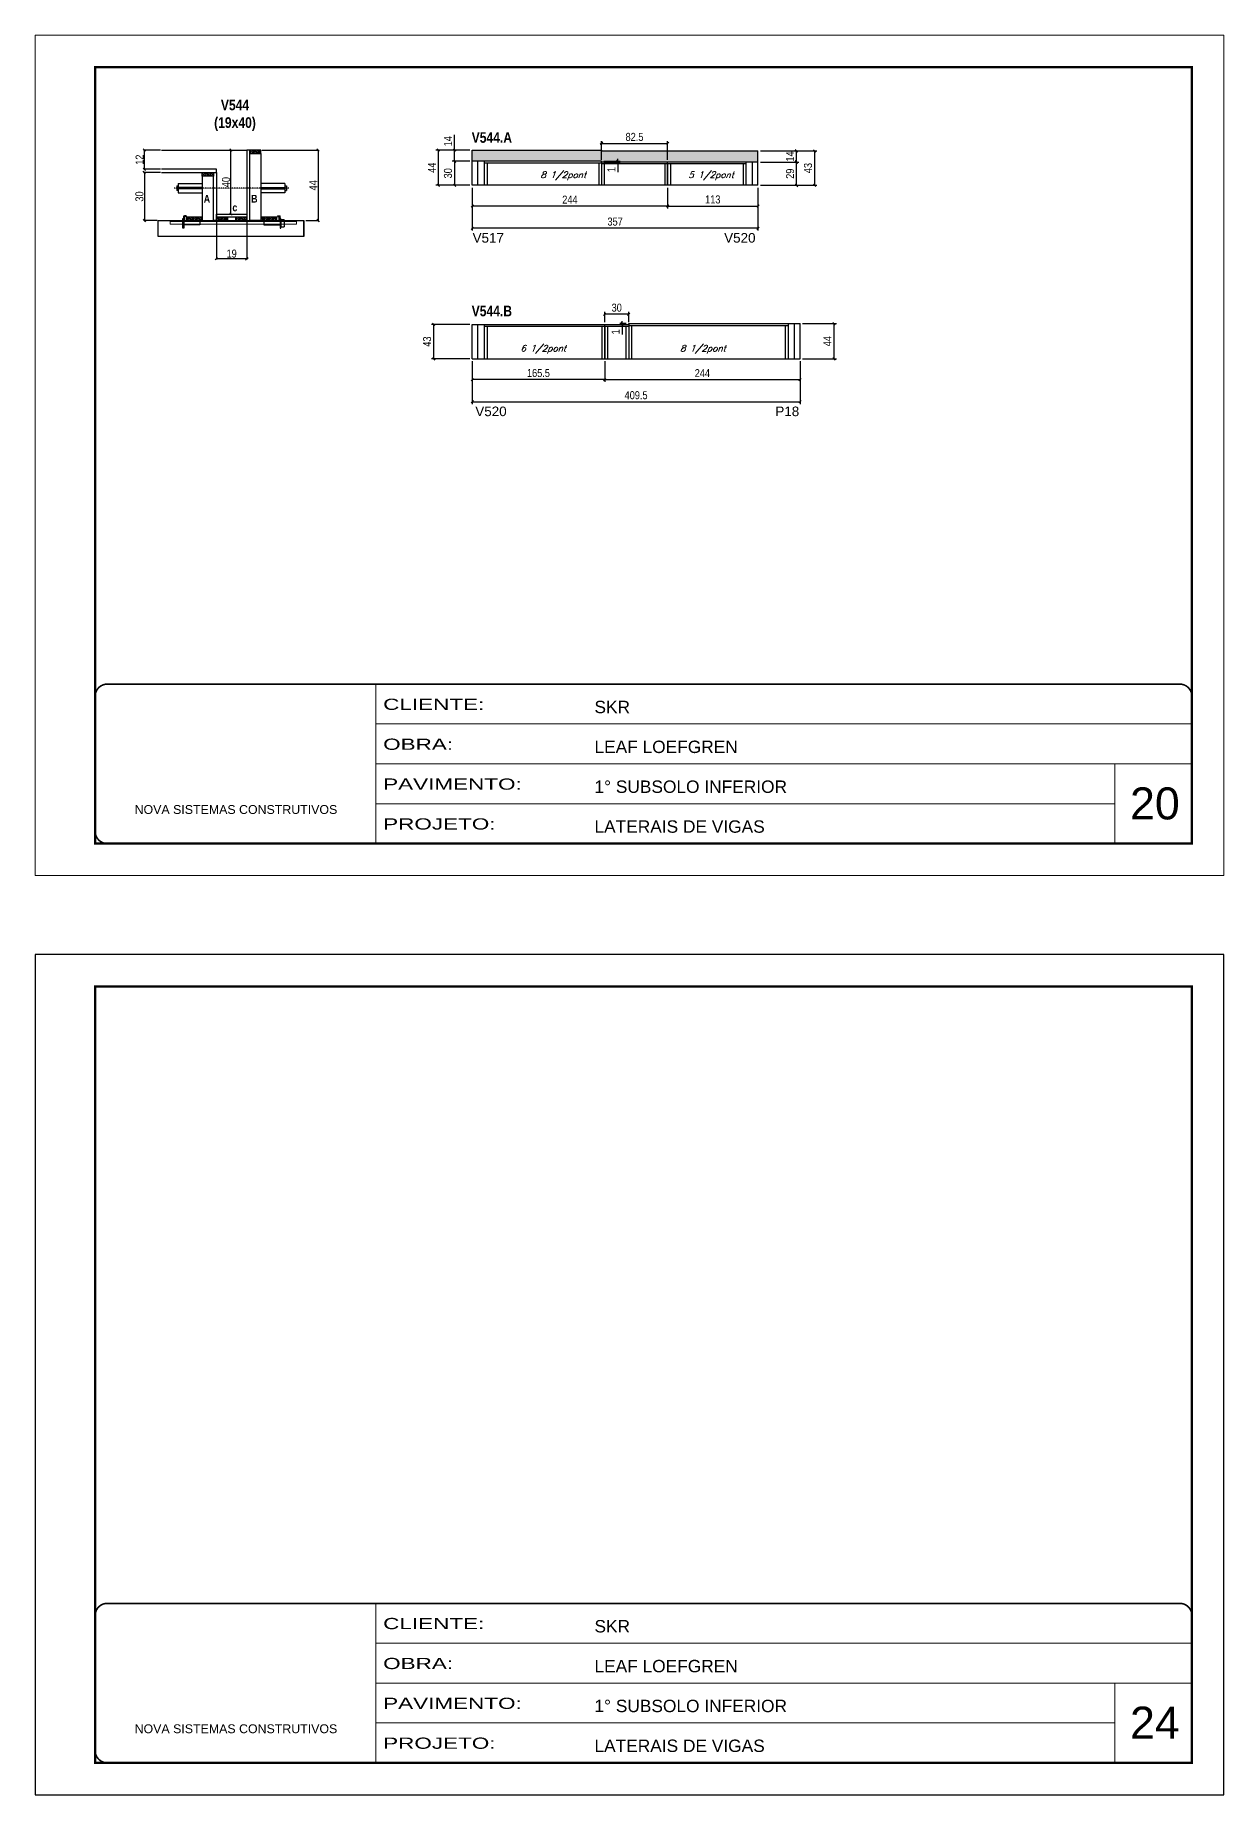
# Model space of a CAD drawing. Extents: x 3309 to 9590, y -2522 to 14608.
# Drawn here: x 8078 to 9563, y 7815 to 10014 of the extents above; entities that cross this region are included whole.
import ezdxf

# ---------------------------------------------------------------- set-up
doc = ezdxf.new("R2010")
doc.units = 0
for name, pattern in [('CONTINUO', [0]), ('DASHED', [0.75, 0.5, -0.25]), ('HIDDEN', [0.375, 0.25, -0.125])]:
    doc.linetypes.add(name, pattern=pattern)
for name, color, linetype in [('5', 5, 'Continuous'), ('barrote', 251, 'Continuous'), ('COTA', 241, 'Continuous'), ('detalhes', 4, 'Continuous'), ('NOMENCLATURA', 7, 'Continuous'), ('Painéis', 200, 'Continuous'), ('presilha', 1, 'Continuous'), ('SARR_2.2x10', 60, 'Continuous'), ('SARR_2.2x7', 40, 'Continuous'), ('SARR_3.5x7', 81, 'Continuous'), ('TENSOR', 3, 'Continuous'), ('texto', 7, 'Continuous')]:
    doc.layers.add(name, color=color, linetype=linetype)
for name, color, linetype, lineweight in [('CARIMBO', 255, 'Continuous', 9), ('CONCRETO', 251, 'Continuous', 25), ('Folhas', 255, 'Continuous', 9), ('SARRAFO DE PRESSAO', 251, 'DASHED', 9), ('SCO-___-LAJ', 2, 'Continuous', 0)]:
    doc.layers.add(name, color=color, linetype=linetype, lineweight=lineweight)
doc.layers.add('Laje_Perimetro', color=7, linetype='Continuous', plot=False)
doc.styles.add('ARIAL', font='arial.ttf')
doc.styles.add('COTA TECNICA', font='techl___.ttf', dxfattribs={"height": 10})
doc.styles.add('COTA TECNICA 2X', font='techl___.ttf', dxfattribs={"height": 10})
doc.styles.add('Romans', font='romans.shx')
doc.styles.get("Standard").update_dxf_attribs({"font": 'arial.ttf'})
doc.styles.add('TECNICA', font='techb___.ttf', dxfattribs={"height": 10})
doc.styles.add('Tecnologia', font='')
doc.styles.get('Tecnologia').set_extended_font_data('Forgotten Futurist')
doc.dimstyles.new('PAINEL', dxfattribs={"dimtxt": 10, "dimasz": 3, "dimexe": 3, "dimexo": 3, "dimgap": 3, "dimtad": 1, "dimdec": 1, "dimzin": 12, "dimdsep": 46, "dimtxsty": 'COTA TECNICA', "dimblk1": 'OBLIQUE', "dimblk2": 'OBLIQUE', "dimsah": 1, "dimcen": 0.9, "dimclrd": 4, "dimclre": 4, "dimclrt": 240, "dimadec": 1, "dimazin": 3, "dimtfac": 1, "dimtdec": 1, "dimtmove": 0, "dimatfit": 3, "dimfxl": 1, "dimtolj": 1, "dimtzin": 12, "dimarcsym": 0})
doc.dimstyles.new('SECAO', dxfattribs={"dimscale": 0.333333, "dimtxt": 5, "dimasz": 9, "dimexe": 3, "dimexo": 3, "dimgap": 3, "dimtad": 1, "dimdec": 1, "dimlfac": 0.5, "dimzin": 12, "dimdsep": 46, "dimtxsty": 'COTA TECNICA 2X', "dimblk1": 'OBLIQUE', "dimblk2": 'OBLIQUE', "dimsah": 1, "dimcen": 0.9, "dimclrd": 4, "dimclre": 4, "dimclrt": 240, "dimadec": 1, "dimazin": 3, "dimtfac": 1, "dimtdec": 1, "dimtmove": 0, "dimatfit": 3, "dimfxl": 1, "dimtolj": 1, "dimtzin": 12, "dimarcsym": 0})
pattern_1 = [(135, (41539.7894, -113730.1846), (-1.122532015, -1.122532015), [])]

# ---------------------------------------------------------------- blocks, each defined once
blk = doc.blocks.new('9999999999')
at = {"color": 30, "linetype": 'CONTINUO'}
for p, q in [((98564.6, 34230.2), (98564.6, 34429.4)), ((98564.6, 34379.6), (99584, 34379.6)), ((98564.6, 34329.8), (99488, 34329.8)), ((99584, 34329.8), (99488, 34329.8)), ((99488, 34329.8), (99488, 34230.2)), ((98564.6, 34280), (99488, 34280))]:
    blk.add_line(p, q, dxfattribs=at)
at = {"color": 30, "linetype": 'CONTINUO', "const_width": 2}
blk.add_lwpolyline([(99584, 34230.2), (99584, 34414.4, 0.414214), (99569, 34429.4), (98229, 34429.4, 0.414214), (98214, 34414.4), (98214, 34245.2, 0.414214), (98229, 34230.2), (99584, 34230.2)], format="xyb", dxfattribs=at)
at = {"layer": 'Folhas'}
blk.add_lwpolyline([(98139, 34190.2), (99624, 34190.2), (99624, 35240.2), (98139, 35240.2)], close=True, dxfattribs=at)
at = {"layer": 'Folhas', "color": 30, "const_width": 3}
blk.add_lwpolyline([(98214, 34230.2), (99584, 34230.2), (99584, 35200.2), (98214, 35200.2)], close=True, dxfattribs=at)
at = {"color": 7, "linetype": 'Continuous', "ltscale": 5, "style": 'ARIAL'}
for s, height, p in [('SKR', 15.48, (98837.7, 34393.1)), ('LEAF LOEFGREN', 15.483, (98837.7, 34343.3)), ('1° SUBSOLO INFERIOR', 15.483, (98837.7, 34293.5)), ('NOVA SISTEMAS CONSTRUTIVOS', 11.059, (98263.2, 34267.2)), ('LATERAIS DE VIGAS', 15.483, (98837.7, 34243.7))]:
    blk.add_text(s, height=height, dxfattribs=at).set_placement(p)
at = {"layer": 'Folhas', "color": 7, "style": 'Tecnologia', "width": 1.5}
for s, p in [('CLIENTE:', (98573.7, 34397.2)), ('OBRA:', (98573.7, 34347.3)), ('PAVIMENTO:', (98573.7, 34297.5)), ('PROJETO:', (98573.7, 34247.7))]:
    blk.add_text(s, height=14, dxfattribs=at).set_placement(p)
blk = doc.blocks.new('_Oblique')
at = {"color": 0, "linetype": 'ByBlock', "lineweight": -2}
blk.add_line((-0.5, -0.5), (0.5, 0.5), dxfattribs=at)
blk = doc.blocks.new('*D451')
at = {"layer": 'COTA', "color": 4, "lineweight": -2, "transparency": 16777216}
for p, q in [((8304.3, 9781), (8304.3, 9733.5)), ((8342.3, 9781), (8342.3, 9733.5)), ((8304.3, 9734.5), (8342.3, 9734.5))]:
    blk.add_line(p, q, dxfattribs=at)
at = {"layer": 'Defpoints', "color": 0, "transparency": 16777216}
for p in [(8304.3, 9782), (8342.3, 9782), (8342.3, 9734.5)]:
    blk.add_point(p, dxfattribs=at)
at = {"layer": 'COTA', "color": 4, "lineweight": -2, "transparency": 16777216, "xscale": 3, "yscale": 3, "zscale": 3, "rotation": 180}
blk.add_blockref('_Oblique', (8304.3, 9734.5), dxfattribs=at)
at = {"layer": 'COTA', "color": 4, "lineweight": -2, "transparency": 16777216, "xscale": 3, "yscale": 3, "zscale": 3}
blk.add_blockref('_Oblique', (8342.3, 9734.5), dxfattribs=at)
at = {"layer": 'COTA', "color": 240, "transparency": 16777216, "insert": (8323.3, 9740.6), "char_height": 10, "attachment_point": 5, "style": 'COTA TECNICA 2X'}
blk.add_mtext('\\A1;19', dxfattribs=at)
blk = doc.blocks.new('PRESILHA METÁLICA 1')
at = {"layer": 'presilha'}
for p, q in [((0, 13), (6, 13)), ((0, 13), (0, 0)), ((6, 0), (0, 0)), ((6, 15.5), (7.5, 15.5)), ((6, -2.5), (6, 15.5)), ((6, 13), (6, 0)), ((7.5, 10.6), (7.5, 19.9)), ((7.5, 15.5), (7.5, -2.5)), ((37.5, 4.1), (7.5, 4.1)), ((12, 21), (8.6, 21)), ((9, 11.6), (9, 18.9)), ((12, 19.5), (9.6, 19.5)), ((37.5, 11), (9.6, 11)), ((12, 21), (12, 19.5)), ((37.5, 11), (37.5, 4.1)), ((7.5, -2.5), (6, -2.5))]:
    blk.add_line(p, q, dxfattribs=at)
for centre, radius, start, end in [((8.6, 19.9), 1.14, 90, 180), ((9.6, 18.9), 0.57, 90, 180), ((9.6, 11.6), 0.57, 180, 270)]:
    blk.add_arc(centre, radius, start, end, dxfattribs=at)
blk = doc.blocks.new('PRESILHA METÁLICA 2')
at = {"layer": 'presilha'}
for p, q in [((-30.8, 13.5), (-30.8, 6.6)), ((-30.8, 13.5), (-2.8, 13.5)), ((-30.8, 6.6), (-0.8, 6.6)), ((-5.2, 23.5), (-5.2, 22)), ((-5.2, 23.5), (-1.9, 23.5)), ((-5.2, 22), (-2.8, 22)), ((-2.2, 14.1), (-2.2, 21.4)), ((0.8, 18), (-0.8, 18)), ((-0.8, 18), (-0.8, 0)), ((-0.8, 0), (0.8, 0)), ((-0.8, 14.6), (-0.8, 22.4)), ((0.8, 0), (0.8, 18))]:
    blk.add_line(p, q, dxfattribs=at)
for centre, radius, start, end in [((-2.8, 21.4), 0.57, 0, 90), ((-2.8, 14.1), 0.57, 270, 0), ((-1.9, 22.4), 1.14, 0, 90)]:
    blk.add_arc(centre, radius, start, end, dxfattribs=at)
blk = doc.blocks.new('*D452')
at = {"layer": 'COTA', "color": 4, "lineweight": -2, "transparency": 16777216}
for p, q in [((8360.9, 9870), (8432.3, 9870)), ((8431.3, 9870), (8431.3, 9782)), ((8416.1, 9782), (8432.3, 9782))]:
    blk.add_line(p, q, dxfattribs=at)
at = {"layer": 'Defpoints', "color": 0, "transparency": 16777216}
for p in [(8359.9, 9870), (8415.1, 9782), (8431.3, 9782)]:
    blk.add_point(p, dxfattribs=at)
at = {"layer": 'COTA', "color": 4, "lineweight": -2, "transparency": 16777216, "xscale": 3, "yscale": 3, "zscale": 3}
for p, rotation in [((8431.3, 9870), 90), ((8431.3, 9782), 270)]:
    blk.add_blockref('_Oblique', p, dxfattribs=dict(at, rotation=rotation))
at = {"layer": 'COTA', "color": 240, "transparency": 16777216, "insert": (8425.2, 9826), "char_height": 10, "attachment_point": 5, "rotation": 90, "style": 'COTA TECNICA 2X'}
blk.add_mtext('\\A1;44', dxfattribs=at)
blk = doc.blocks.new('*D453')
at = {"layer": 'COTA', "color": 4, "lineweight": -2, "transparency": 16777216}
for p, q in [((8234.6, 9842), (8213.3, 9842)), ((8214.3, 9842), (8214.3, 9782)), ((8230.4, 9782), (8213.3, 9782))]:
    blk.add_line(p, q, dxfattribs=at)
at = {"layer": 'Defpoints', "color": 0, "transparency": 16777216}
for p in [(8235.6, 9842), (8214.3, 9782), (8231.4, 9782)]:
    blk.add_point(p, dxfattribs=at)
at = {"layer": 'COTA', "color": 4, "lineweight": -2, "transparency": 16777216, "xscale": 3, "yscale": 3, "zscale": 3}
for p, rotation in [((8214.3, 9842), 90), ((8214.3, 9782), 270)]:
    blk.add_blockref('_Oblique', p, dxfattribs=dict(at, rotation=rotation))
at = {"layer": 'COTA', "color": 240, "transparency": 16777216, "insert": (8208.1, 9812), "char_height": 10, "attachment_point": 5, "rotation": 90, "style": 'COTA TECNICA 2X'}
blk.add_mtext('\\A1;30', dxfattribs=at)
blk = doc.blocks.new('*D454')
at = {"layer": 'COTA', "color": 4, "lineweight": -2, "transparency": 16777216}
for p, q in [((8305.3, 9870), (8323.4, 9870)), ((8322.4, 9790), (8322.4, 9870)), ((8305.3, 9790), (8323.4, 9790))]:
    blk.add_line(p, q, dxfattribs=at)
at = {"layer": 'Defpoints', "color": 0, "transparency": 16777216}
for p in [(8304.3, 9870), (8322.4, 9870), (8304.3, 9790)]:
    blk.add_point(p, dxfattribs=at)
at = {"layer": 'COTA', "color": 4, "lineweight": -2, "transparency": 16777216, "xscale": 3, "yscale": 3, "zscale": 3}
for p, rotation in [((8322.4, 9870), 90), ((8322.4, 9790), 270)]:
    blk.add_blockref('_Oblique', p, dxfattribs=dict(at, rotation=rotation))
at = {"layer": 'COTA', "color": 240, "transparency": 16777216, "insert": (8316.3, 9830), "char_height": 10, "attachment_point": 5, "rotation": 90, "style": 'COTA TECNICA 2X'}
blk.add_mtext('\\A1;40', dxfattribs=at)
blk = doc.blocks.new('*D455')
at = {"layer": 'COTA', "color": 4, "lineweight": -2, "transparency": 16777216}
for p, q in [((8234.6, 9870), (8213.3, 9870)), ((8214.3, 9846), (8214.3, 9870)), ((8234.6, 9846), (8213.3, 9846))]:
    blk.add_line(p, q, dxfattribs=at)
at = {"layer": 'Defpoints', "color": 0, "transparency": 16777216}
for p in [(8214.3, 9870), (8235.6, 9870), (8235.6, 9846)]:
    blk.add_point(p, dxfattribs=at)
at = {"layer": 'COTA', "color": 4, "lineweight": -2, "transparency": 16777216, "xscale": 3, "yscale": 3, "zscale": 3}
for p, rotation in [((8214.3, 9870), 90), ((8214.3, 9846), 270)]:
    blk.add_blockref('_Oblique', p, dxfattribs=dict(at, rotation=rotation))
at = {"layer": 'COTA', "color": 240, "transparency": 16777216, "insert": (8208.3, 9858), "char_height": 10, "attachment_point": 5, "rotation": 90, "style": 'COTA TECNICA 2X'}
blk.add_mtext('\\A1;12', dxfattribs=at)
blk = doc.blocks.new('*D457')
at = {"layer": 'COTA', "color": 4, "linetype": 'ByBlock', "lineweight": -2, "transparency": 16777216}
for p, q in [((8623.9, 9823), (8623.9, 9797.1)), ((8867.9, 9823), (8867.9, 9797.1)), ((8867.9, 9800.1), (8623.9, 9800.1))]:
    blk.add_line(p, q, dxfattribs=at)
at = {"layer": 'Defpoints', "color": 0, "linetype": 'ByBlock', "transparency": 16777216}
for p in [(8623.9, 9826), (8867.9, 9826), (8623.9, 9800.1)]:
    blk.add_point(p, dxfattribs=at)
at = {"layer": 'COTA', "color": 4, "linetype": 'ByBlock', "lineweight": -2, "transparency": 16777216, "xscale": 3, "yscale": 3, "zscale": 3, "rotation": 180}
blk.add_blockref('_Oblique', (8623.9, 9800.1), dxfattribs=at)
at = {"layer": 'COTA', "color": 4, "linetype": 'ByBlock', "lineweight": -2, "transparency": 16777216, "xscale": 3, "yscale": 3, "zscale": 3}
blk.add_blockref('_Oblique', (8867.9, 9800.1), dxfattribs=at)
at = {"layer": 'COTA', "color": 240, "linetype": 'ByBlock', "transparency": 16777216, "insert": (8745.9, 9808.1), "char_height": 10, "attachment_point": 5, "style": 'COTA TECNICA'}
blk.add_mtext('\\A1;244', dxfattribs=at)
blk = doc.blocks.new('*D460')
at = {"layer": 'COTA', "color": 4, "linetype": 'ByBlock', "lineweight": -2, "transparency": 16777216}
for p, q in [((8623.9, 9823), (8623.9, 9769.4)), ((8980.9, 9823), (8980.9, 9769.4)), ((8980.9, 9772.4), (8623.9, 9772.4))]:
    blk.add_line(p, q, dxfattribs=at)
at = {"layer": 'Defpoints', "color": 0, "linetype": 'ByBlock', "transparency": 16777216}
for p in [(8623.9, 9826), (8980.9, 9826), (8623.9, 9772.4)]:
    blk.add_point(p, dxfattribs=at)
at = {"layer": 'COTA', "color": 4, "linetype": 'ByBlock', "lineweight": -2, "transparency": 16777216, "xscale": 3, "yscale": 3, "zscale": 3, "rotation": 180}
blk.add_blockref('_Oblique', (8623.9, 9772.4), dxfattribs=at)
at = {"layer": 'COTA', "color": 4, "linetype": 'ByBlock', "lineweight": -2, "transparency": 16777216, "xscale": 3, "yscale": 3, "zscale": 3}
blk.add_blockref('_Oblique', (8980.9, 9772.4), dxfattribs=at)
at = {"layer": 'COTA', "color": 240, "linetype": 'ByBlock', "transparency": 16777216, "insert": (8802.4, 9780.6), "char_height": 10, "attachment_point": 5, "style": 'COTA TECNICA'}
blk.add_mtext('\\A1;357', dxfattribs=at)
blk = doc.blocks.new('*D461')
at = {"layer": 'COTA', "color": 4, "lineweight": -2, "transparency": 16777216}
for p, q in [((8983.9, 9855), (9032, 9855)), ((9029, 9826), (9029, 9855)), ((8983.9, 9826), (9032, 9826))]:
    blk.add_line(p, q, dxfattribs=at)
at = {"layer": 'Defpoints', "color": 0, "transparency": 16777216}
for p in [(8980.9, 9855), (9029, 9855), (8980.9, 9826)]:
    blk.add_point(p, dxfattribs=at)
at = {"layer": 'COTA', "color": 4, "lineweight": -2, "transparency": 16777216, "xscale": 3, "yscale": 3, "zscale": 3}
for p, rotation in [((9029, 9855), 90), ((9029, 9826), 270)]:
    blk.add_blockref('_Oblique', p, dxfattribs=dict(at, rotation=rotation))
at = {"layer": 'COTA', "color": 240, "transparency": 16777216, "insert": (9021, 9840.5), "char_height": 10, "attachment_point": 5, "rotation": 90, "style": 'COTA TECNICA'}
blk.add_mtext('\\A1;29', dxfattribs=at)
blk = doc.blocks.new('*D458')
at = {"layer": 'COTA', "color": 4, "lineweight": -2, "transparency": 16777216}
for p, q in [((8867.9, 9823), (8867.9, 9797.1)), ((8980.9, 9823), (8980.9, 9797.1)), ((8867.9, 9800.1), (8980.9, 9800.1))]:
    blk.add_line(p, q, dxfattribs=at)
at = {"layer": 'Defpoints', "color": 0, "transparency": 16777216}
for p in [(8867.9, 9826, 0), (8980.9, 9826, 0), (8980.9, 9800.1)]:
    blk.add_point(p, dxfattribs=at)
at = {"layer": 'COTA', "color": 4, "lineweight": -2, "transparency": 16777216, "xscale": 3, "yscale": 3, "zscale": 3, "rotation": 180}
blk.add_blockref('_Oblique', (8867.9, 9800.1), dxfattribs=at)
at = {"layer": 'COTA', "color": 4, "lineweight": -2, "transparency": 16777216, "xscale": 3, "yscale": 3, "zscale": 3}
blk.add_blockref('_Oblique', (8980.9, 9800.1), dxfattribs=at)
at = {"layer": 'COTA', "color": 240, "transparency": 16777216, "insert": (8924.4, 9808.3), "char_height": 10, "attachment_point": 5, "style": 'COTA TECNICA'}
blk.add_mtext('\\A1;113', dxfattribs=at)
blk = doc.blocks.new('*D459')
at = {"layer": 'COTA', "color": 4, "lineweight": -2, "transparency": 16777216}
for p, q in [((8983.9, 9869), (9032, 9869)), ((8983.9, 9855), (9032, 9855)), ((9029, 9855), (9029, 9869))]:
    blk.add_line(p, q, dxfattribs=at)
at = {"layer": 'Defpoints', "color": 0, "transparency": 16777216}
for p in [(8980.9, 9869, 0), (8980.9, 9855, 0), (9029, 9869)]:
    blk.add_point(p, dxfattribs=at)
at = {"layer": 'COTA', "color": 4, "lineweight": -2, "transparency": 16777216, "xscale": 3, "yscale": 3, "zscale": 3}
for p, rotation in [((9029, 9869), 90), ((9029, 9855), 270)]:
    blk.add_blockref('_Oblique', p, dxfattribs=dict(at, rotation=rotation))
at = {"layer": 'COTA', "color": 240, "transparency": 16777216, "insert": (9021, 9862), "char_height": 10, "attachment_point": 5, "rotation": 90, "style": 'COTA TECNICA'}
blk.add_mtext('\\A1;14', dxfattribs=at)
blk = doc.blocks.new('*D456')
at = {"layer": 'COTA', "color": 4, "lineweight": -2, "transparency": 16777216}
for p, q in [((8983.9, 9869), (9054.6, 9869)), ((9051.6, 9869), (9051.6, 9826)), ((8983.9, 9826), (9054.6, 9826))]:
    blk.add_line(p, q, dxfattribs=at)
at = {"layer": 'Defpoints', "color": 0, "transparency": 16777216}
for p in [(8980.9, 9869, 0), (8980.9, 9826, 0), (9051.6, 9826)]:
    blk.add_point(p, dxfattribs=at)
at = {"layer": 'COTA', "color": 4, "lineweight": -2, "transparency": 16777216, "xscale": 3, "yscale": 3, "zscale": 3}
for p, rotation in [((9051.6, 9869), 90), ((9051.6, 9826), 270)]:
    blk.add_blockref('_Oblique', p, dxfattribs=dict(at, rotation=rotation))
at = {"layer": 'COTA', "color": 240, "transparency": 16777216, "insert": (9043.4, 9847.5), "char_height": 10, "attachment_point": 5, "rotation": 90, "style": 'COTA TECNICA'}
blk.add_mtext('\\A1;43', dxfattribs=at)
blk = doc.blocks.new('*D462')
at = {"layer": 'COTA', "color": 4, "lineweight": -2, "transparency": 16777216}
for p, q in [((8788.4, 9856), (8808.8, 9856)), ((8788.4, 9855), (8808.8, 9855)), ((8805.8, 9856), (8805.8, 9859)), ((8805.8, 9856), (8805.8, 9855)), ((8805.8, 9855), (8805.8, 9842.4))]:
    blk.add_line(p, q, dxfattribs=at)
at = {"layer": 'Defpoints', "color": 0, "transparency": 16777216}
for p in [(8785.4, 9856, 0), (8785.4, 9855, 0), (8805.8, 9855)]:
    blk.add_point(p, dxfattribs=at)
at = {"layer": 'COTA', "color": 4, "lineweight": -2, "transparency": 16777216, "xscale": 3, "yscale": 3, "zscale": 3}
for p, rotation in [((8805.8, 9856), 270), ((8805.8, 9855), 90)]:
    blk.add_blockref('_Oblique', p, dxfattribs=dict(at, rotation=rotation))
at = {"layer": 'COTA', "color": 240, "transparency": 16777216, "insert": (8797.8, 9845.7), "char_height": 10, "attachment_point": 5, "rotation": 90, "style": 'COTA TECNICA'}
blk.add_mtext('\\A1;1', dxfattribs=at)
blk = doc.blocks.new('*D463')
at = {"layer": 'COTA', "color": 4, "lineweight": -2, "transparency": 16777216}
for p, q in [((8601.8, 9870), (8601.8, 9889.1)), ((8620.9, 9870), (8598.8, 9870)), ((8620.9, 9856), (8598.8, 9856)), ((8601.8, 9856), (8601.8, 9870))]:
    blk.add_line(p, q, dxfattribs=at)
at = {"layer": 'Defpoints', "color": 0, "transparency": 16777216}
for p in [(8601.8, 9870), (8623.9, 9870, 0), (8623.9, 9856, 0)]:
    blk.add_point(p, dxfattribs=at)
at = {"layer": 'COTA', "color": 4, "lineweight": -2, "transparency": 16777216, "xscale": 3, "yscale": 3, "zscale": 3}
for p, rotation in [((8601.8, 9870), 90), ((8601.8, 9856), 270)]:
    blk.add_blockref('_Oblique', p, dxfattribs=dict(at, rotation=rotation))
at = {"layer": 'COTA', "color": 240, "transparency": 16777216, "insert": (8593.7, 9881), "char_height": 10, "attachment_point": 5, "rotation": 90, "style": 'COTA TECNICA'}
blk.add_mtext('\\A1;14', dxfattribs=at)
blk = doc.blocks.new('*D464')
at = {"layer": 'COTA', "color": 4, "lineweight": -2, "transparency": 16777216}
for p, q in [((8620.9, 9856), (8598.8, 9856)), ((8601.8, 9856), (8601.8, 9826)), ((8620.9, 9826), (8598.8, 9826))]:
    blk.add_line(p, q, dxfattribs=at)
at = {"layer": 'Defpoints', "color": 0, "transparency": 16777216}
for p in [(8623.9, 9856, 0), (8601.8, 9826), (8623.9, 9826, 0)]:
    blk.add_point(p, dxfattribs=at)
at = {"layer": 'COTA', "color": 4, "lineweight": -2, "transparency": 16777216, "xscale": 3, "yscale": 3, "zscale": 3}
for p, rotation in [((8601.8, 9856), 90), ((8601.8, 9826), 270)]:
    blk.add_blockref('_Oblique', p, dxfattribs=dict(at, rotation=rotation))
at = {"layer": 'COTA', "color": 240, "transparency": 16777216, "insert": (8593.6, 9841), "char_height": 10, "attachment_point": 5, "rotation": 90, "style": 'COTA TECNICA'}
blk.add_mtext('\\A1;30', dxfattribs=at)
blk = doc.blocks.new('*D465')
at = {"layer": 'COTA', "color": 4, "lineweight": -2, "transparency": 16777216}
for p, q in [((8620.9, 9870), (8578.5, 9870)), ((8581.5, 9870), (8581.5, 9826)), ((8620.9, 9826), (8578.5, 9826))]:
    blk.add_line(p, q, dxfattribs=at)
at = {"layer": 'Defpoints', "color": 0, "transparency": 16777216}
for p in [(8623.9, 9870, 0), (8581.5, 9826), (8623.9, 9826, 0)]:
    blk.add_point(p, dxfattribs=at)
at = {"layer": 'COTA', "color": 4, "lineweight": -2, "transparency": 16777216, "xscale": 3, "yscale": 3, "zscale": 3}
for p, rotation in [((8581.5, 9870), 90), ((8581.5, 9826), 270)]:
    blk.add_blockref('_Oblique', p, dxfattribs=dict(at, rotation=rotation))
at = {"layer": 'COTA', "color": 240, "transparency": 16777216, "insert": (8573.5, 9848), "char_height": 10, "attachment_point": 5, "rotation": 90, "style": 'COTA TECNICA'}
blk.add_mtext('\\A1;44', dxfattribs=at)
blk = doc.blocks.new('*D466')
at = {"layer": 'COTA', "color": 4, "lineweight": -2, "transparency": 16777216}
for p, q in [((8785.4, 9858), (8785.4, 9881.3)), ((8785.4, 9878.3), (8867.9, 9878.3)), ((8867.9, 9858), (8867.9, 9881.3))]:
    blk.add_line(p, q, dxfattribs=at)
at = {"layer": 'Defpoints', "color": 0, "transparency": 16777216}
for p in [(8867.9, 9878.3), (8785.4, 9855, 0), (8867.9, 9855, 0)]:
    blk.add_point(p, dxfattribs=at)
at = {"layer": 'COTA', "color": 4, "lineweight": -2, "transparency": 16777216, "xscale": 3, "yscale": 3, "zscale": 3, "rotation": 180}
blk.add_blockref('_Oblique', (8785.4, 9878.3), dxfattribs=at)
at = {"layer": 'COTA', "color": 4, "lineweight": -2, "transparency": 16777216, "xscale": 3, "yscale": 3, "zscale": 3}
blk.add_blockref('_Oblique', (8867.9, 9878.3), dxfattribs=at)
at = {"layer": 'COTA', "color": 240, "transparency": 16777216, "insert": (8826.6, 9886.4), "char_height": 10, "attachment_point": 5, "style": 'COTA TECNICA'}
blk.add_mtext('\\A1;82.5', dxfattribs=at)
blk = doc.blocks.new('*D467')
at = {"layer": 'COTA', "color": 4, "linetype": 'ByBlock', "lineweight": -2, "transparency": 16777216}
for p, q in [((8789.4, 9606.2), (8789.4, 9580.3)), ((9033.4, 9606.2), (9033.4, 9580.3)), ((8789.4, 9583.3), (9033.4, 9583.3))]:
    blk.add_line(p, q, dxfattribs=at)
at = {"layer": 'Defpoints', "color": 0, "linetype": 'ByBlock', "transparency": 16777216}
for p in [(8789.4, 9609.2), (9033.4, 9609.2), (9033.4, 9583.3)]:
    blk.add_point(p, dxfattribs=at)
at = {"layer": 'COTA', "color": 4, "linetype": 'ByBlock', "lineweight": -2, "transparency": 16777216, "xscale": 3, "yscale": 3, "zscale": 3, "rotation": 180}
blk.add_blockref('_Oblique', (8789.4, 9583.3), dxfattribs=at)
at = {"layer": 'COTA', "color": 4, "linetype": 'ByBlock', "lineweight": -2, "transparency": 16777216, "xscale": 3, "yscale": 3, "zscale": 3}
blk.add_blockref('_Oblique', (9033.4, 9583.3), dxfattribs=at)
at = {"layer": 'COTA', "color": 240, "linetype": 'ByBlock', "transparency": 16777216, "insert": (8911.4, 9591.3), "char_height": 10, "attachment_point": 5, "style": 'COTA TECNICA'}
blk.add_mtext('\\A1;244', dxfattribs=at)
blk = doc.blocks.new('*D471')
at = {"layer": 'COTA', "color": 4, "linetype": 'ByBlock', "lineweight": -2, "transparency": 16777216}
for p, q in [((8623.9, 9606.2), (8623.9, 9552.6)), ((9033.4, 9606.2), (9033.4, 9552.6)), ((8623.9, 9555.6), (9033.4, 9555.6))]:
    blk.add_line(p, q, dxfattribs=at)
at = {"layer": 'Defpoints', "color": 0, "linetype": 'ByBlock', "transparency": 16777216}
for p in [(8623.9, 9609.2), (9033.4, 9609.2), (9033.4, 9555.6)]:
    blk.add_point(p, dxfattribs=at)
at = {"layer": 'COTA', "color": 4, "linetype": 'ByBlock', "lineweight": -2, "transparency": 16777216, "xscale": 3, "yscale": 3, "zscale": 3, "rotation": 180}
blk.add_blockref('_Oblique', (8623.9, 9555.6), dxfattribs=at)
at = {"layer": 'COTA', "color": 4, "linetype": 'ByBlock', "lineweight": -2, "transparency": 16777216, "xscale": 3, "yscale": 3, "zscale": 3}
blk.add_blockref('_Oblique', (9033.4, 9555.6), dxfattribs=at)
at = {"layer": 'COTA', "color": 240, "linetype": 'ByBlock', "transparency": 16777216, "insert": (8828.6, 9563.7), "char_height": 10, "attachment_point": 5, "style": 'COTA TECNICA'}
blk.add_mtext('\\A1;409.5', dxfattribs=at)
blk = doc.blocks.new('*D472')
at = {"layer": 'COTA', "color": 4, "lineweight": -2, "transparency": 16777216}
for p, q in [((8620.9, 9652.2), (8572.8, 9652.2)), ((8575.8, 9609.2), (8575.8, 9652.2)), ((8620.9, 9609.2), (8572.8, 9609.2))]:
    blk.add_line(p, q, dxfattribs=at)
at = {"layer": 'Defpoints', "color": 0, "transparency": 16777216}
for p in [(8575.8, 9652.2), (8623.9, 9652.2), (8623.9, 9609.2)]:
    blk.add_point(p, dxfattribs=at)
at = {"layer": 'COTA', "color": 4, "lineweight": -2, "transparency": 16777216, "xscale": 3, "yscale": 3, "zscale": 3}
for p, rotation in [((8575.8, 9652.2), 90), ((8575.8, 9609.2), 270)]:
    blk.add_blockref('_Oblique', p, dxfattribs=dict(at, rotation=rotation))
at = {"layer": 'COTA', "color": 240, "transparency": 16777216, "insert": (8567.5, 9630.7), "char_height": 10, "attachment_point": 5, "rotation": 90, "style": 'COTA TECNICA'}
blk.add_mtext('\\A1;43', dxfattribs=at)
blk = doc.blocks.new('*D468')
at = {"layer": 'COTA', "color": 4, "lineweight": -2, "transparency": 16777216}
for p, q in [((8623.9, 9606.2), (8623.9, 9580.3)), ((8789.4, 9606.2), (8789.4, 9580.3)), ((8789.4, 9583.3), (8623.9, 9583.3))]:
    blk.add_line(p, q, dxfattribs=at)
at = {"layer": 'Defpoints', "color": 0, "transparency": 16777216}
for p in [(8623.9, 9609.2, 0), (8789.4, 9609.2, 0), (8623.9, 9583.3)]:
    blk.add_point(p, dxfattribs=at)
at = {"layer": 'COTA', "color": 4, "lineweight": -2, "transparency": 16777216, "xscale": 3, "yscale": 3, "zscale": 3, "rotation": 180}
blk.add_blockref('_Oblique', (8623.9, 9583.3), dxfattribs=at)
at = {"layer": 'COTA', "color": 4, "lineweight": -2, "transparency": 16777216, "xscale": 3, "yscale": 3, "zscale": 3}
blk.add_blockref('_Oblique', (8789.4, 9583.3), dxfattribs=at)
at = {"layer": 'COTA', "color": 240, "transparency": 16777216, "insert": (8706.6, 9591.4), "char_height": 10, "attachment_point": 5, "style": 'COTA TECNICA'}
blk.add_mtext('\\A1;165.5', dxfattribs=at)
blk = doc.blocks.new('*D469')
at = {"layer": 'COTA', "color": 4, "lineweight": -2, "transparency": 16777216}
for p, q in [((8816.4, 9653.2), (8808.1, 9653.2)), ((8816.4, 9652.2), (8808.1, 9652.2)), ((8811.1, 9653.2), (8811.1, 9656.2)), ((8811.1, 9653.2), (8811.1, 9652.2)), ((8811.1, 9652.2), (8811.1, 9639.6))]:
    blk.add_line(p, q, dxfattribs=at)
at = {"layer": 'Defpoints', "color": 0, "transparency": 16777216}
for p in [(8811.1, 9652.2), (8819.4, 9653.2, 0), (8819.4, 9652.2, 0)]:
    blk.add_point(p, dxfattribs=at)
at = {"layer": 'COTA', "color": 4, "lineweight": -2, "transparency": 16777216, "xscale": 3, "yscale": 3, "zscale": 3}
for p, rotation in [((8811.1, 9653.2), 270), ((8811.1, 9652.2), 90)]:
    blk.add_blockref('_Oblique', p, dxfattribs=dict(at, rotation=rotation))
at = {"layer": 'COTA', "color": 240, "transparency": 16777216, "insert": (8803, 9642.9), "char_height": 10, "attachment_point": 5, "rotation": 90, "style": 'COTA TECNICA'}
blk.add_mtext('\\A1;1', dxfattribs=at)
blk = doc.blocks.new('*D470')
at = {"layer": 'COTA', "color": 4, "lineweight": -2, "transparency": 16777216}
for p, q in [((9036.4, 9653.2), (9078.8, 9653.2)), ((9075.8, 9653.2), (9075.8, 9609.2)), ((9036.4, 9609.2), (9078.8, 9609.2))]:
    blk.add_line(p, q, dxfattribs=at)
at = {"layer": 'Defpoints', "color": 0, "transparency": 16777216}
for p in [(9033.4, 9653.2, 0), (9033.4, 9609.2, 0), (9075.8, 9609.2)]:
    blk.add_point(p, dxfattribs=at)
at = {"layer": 'COTA', "color": 4, "lineweight": -2, "transparency": 16777216, "xscale": 3, "yscale": 3, "zscale": 3}
for p, rotation in [((9075.8, 9653.2), 90), ((9075.8, 9609.2), 270)]:
    blk.add_blockref('_Oblique', p, dxfattribs=dict(at, rotation=rotation))
at = {"layer": 'COTA', "color": 240, "transparency": 16777216, "insert": (9067.7, 9631.2), "char_height": 10, "attachment_point": 5, "rotation": 90, "style": 'COTA TECNICA'}
blk.add_mtext('\\A1;44', dxfattribs=at)
blk = doc.blocks.new('*D473')
at = {"layer": 'COTA', "color": 4, "lineweight": -2, "transparency": 16777216}
for p, q in [((8789.4, 9655.2), (8789.4, 9667.8)), ((8819.4, 9664.8), (8789.4, 9664.8)), ((8819.4, 9655.2), (8819.4, 9667.8))]:
    blk.add_line(p, q, dxfattribs=at)
at = {"layer": 'Defpoints', "color": 0, "transparency": 16777216}
for p in [(8789.4, 9664.8), (8789.4, 9652.2, 0), (8819.4, 9652.2, 0)]:
    blk.add_point(p, dxfattribs=at)
at = {"layer": 'COTA', "color": 4, "lineweight": -2, "transparency": 16777216, "xscale": 3, "yscale": 3, "zscale": 3, "rotation": 180}
blk.add_blockref('_Oblique', (8789.4, 9664.8), dxfattribs=at)
at = {"layer": 'COTA', "color": 4, "lineweight": -2, "transparency": 16777216, "xscale": 3, "yscale": 3, "zscale": 3}
blk.add_blockref('_Oblique', (8819.4, 9664.8), dxfattribs=at)
at = {"layer": 'COTA', "color": 240, "transparency": 16777216, "insert": (8804.4, 9673.1), "char_height": 10, "attachment_point": 5, "style": 'COTA TECNICA'}
blk.add_mtext('\\A1;30', dxfattribs=at)

msp = doc.modelspace()

# ---------------------------------------------------------------- hatches: boundary and pattern name
at = {"layer": 'COTA'}
h = msp.add_hatch(dxfattribs=at)
h.set_pattern_fill('AR-CONC', color=256, scale=0.03)
h.paths.add_polyline_path([(8980.9, 9868.99), (8785.4, 9868.99), (8785.4, 9869.99), (8623.9, 9869.99), (8623.9, 9855.99), (8785.4, 9855.99), (8785.4, 9854.99), (8980.9, 9854.99)])
at = {"layer": 'SARR_2.2x10'}
h = msp.add_hatch(dxfattribs=at)
h.set_pattern_fill('ANSI31', color=256, scale=0.5, angle=90)
h.set_pattern_definition([(135, (41553.3894, -113730.1846), (-1.122532015, -1.122532015), [])])
h.paths.add_polyline_path([(8286.65, 9786.39), (8286.65, 9781.99), (8266.65, 9781.99), (8266.65, 9786.39)])
h = msp.add_hatch(dxfattribs=at)
h.set_pattern_fill('ANSI31', color=256, scale=0.5, angle=90)
h.set_pattern_definition([(135, (41460.1894, -113730.1846), (-1.122532015, -1.122532015), [])])
h.paths.add_polyline_path([(8379.85, 9786.39), (8379.85, 9781.99), (8359.85, 9781.99), (8359.85, 9786.39)])
at = {"layer": 'SARR_2.2x7'}
h = msp.add_hatch(dxfattribs=at)
h.set_pattern_fill('ANSI31', color=256, scale=0.5, angle=90)
h.set_pattern_definition([(135, (41474.1894, -113646.5846), (-1.122532015, -1.122532015), [])])
h.paths.add_polyline_path([(8345.85, 9869.99), (8345.85, 9865.59), (8359.85, 9865.59), (8359.85, 9869.99)])
h = msp.add_hatch(dxfattribs=at)
h.set_pattern_fill('ANSI31', color=256, scale=0.5, angle=90)
h.set_pattern_definition([(135, (41454.1894, -113674.5846), (-1.122532015, -1.122532015), [])])
h.paths.add_polyline_path([(8300.65, 9841.99), (8300.65, 9837.59), (8286.65, 9837.59), (8286.65, 9841.99)])
h = msp.add_hatch(dxfattribs=at)
h.set_pattern_fill('ANSI31', color=256, scale=0.5, angle=90)
h.set_pattern_definition(pattern_1)
h.paths.add_polyline_path([(8318.25, 9786.39), (8318.25, 9781.99), (8304.25, 9781.99), (8304.25, 9786.39)])
h = msp.add_hatch(dxfattribs=at)
h.set_pattern_fill('ANSI31', color=256, scale=0.5, angle=90)
h.set_pattern_definition(pattern_1)
h.paths.add_polyline_path([(8328.25, 9781.99), (8328.25, 9786.39), (8342.25, 9786.39), (8342.25, 9781.99)])

# ---------------------------------------------------------------- linework, layer by layer
at = {"ltscale": 3}
for p, q in [((8256.65, 9828.44), (8256.65, 9816.44)), ((8256.65, 9828.44), (8286.65, 9828.44)), ((8389.85, 9828.44), (8359.85, 9828.44)), ((8389.85, 9828.44), (8389.85, 9816.44)), ((8254.65, 9825.44), (8254.65, 9819.44)), ((8254.65, 9825.44), (8256.65, 9825.44)), ((8256.65, 9819.44), (8254.65, 9819.44)), ((8286.65, 9823.44), (8256.65, 9823.44)), ((8286.65, 9821.44), (8256.65, 9821.44)), ((8256.65, 9816.44), (8286.65, 9816.44)), ((8359.85, 9823.44), (8389.85, 9823.44)), ((8359.85, 9821.44), (8389.85, 9821.44)), ((8389.85, 9816.44), (8359.85, 9816.44)), ((8389.85, 9825.44), (8391.85, 9825.44)), ((8389.85, 9819.44), (8391.85, 9819.44)), ((8391.85, 9825.44), (8391.85, 9819.44))]:
    msp.add_line(p, q, dxfattribs=at)
at = {"layer": 'barrote'}
msp.add_lwpolyline([(8413.31, 9761.99), (8231.39, 9761.99), (8231.39, 9781.99), (8413.31, 9781.99)], close=True, dxfattribs=at)
at = {"layer": 'CONCRETO', "linetype": 'Continuous'}
msp.add_line((8235.55, 9869.99), (8342.25, 9869.99), dxfattribs=at)
at = {"layer": 'COTA'}
for p, q in [((8623.9, 9855.99, 0), (8623.9, 9869.99, 0)), ((8623.9, 9869.99, 0), (8785.4, 9869.99, 0)), ((8785.4, 9869.99, 0), (8785.4, 9868.99, 0)), ((8785.4, 9868.99, 0), (8980.9, 9868.99, 0)), ((8980.9, 9854.99, 0), (8980.9, 9868.99, 0))]:
    msp.add_line(p, q, dxfattribs=at)
at = {"layer": 'detalhes', "color": 250}
msp.add_line((8413.31, 9761.99), (8413.31, 9781.99), dxfattribs=at)
at = {"layer": 'Laje_Perimetro'}
msp.add_lwpolyline([(9562.87, 8864.98), (8077.87, 8864.98), (8077.87, 7814.98), (9562.87, 7814.98)], close=True, dxfattribs=at)
at = {"layer": 'Painéis', "linetype": 'ByBlock'}
for p, q in [((8785.4, 9855.99, 0), (8623.9, 9855.99, 0)), ((8623.9, 9825.99, 0), (8623.9, 9855.99, 0)), ((8785.4, 9854.99, 0), (8785.4, 9855.99, 0)), ((8867.9, 9825.99, 0), (8867.9, 9854.99, 0)), ((8980.9, 9825.99, 0), (8980.9, 9854.99, 0)), ((8980.9, 9825.99, 0), (8623.9, 9825.99, 0)), ((8623.9, 9609.19, 0), (8623.9, 9652.19, 0)), ((8789.4, 9609.19, 0), (8789.4, 9652.19, 0)), ((8819.4, 9653.19, 0), (9033.4, 9653.19, 0)), ((8819.4, 9652.19, 0), (8819.4, 9653.19, 0)), ((9033.4, 9609.19, 0), (9033.4, 9653.19, 0)), ((8623.9, 9609.19, 0), (9033.4, 9609.19, 0))]:
    msp.add_line(p, q, dxfattribs=at)
at = {"layer": 'Painéis'}
for p, q in [((8980.9, 9854.99, 0), (8785.4, 9854.99, 0)), ((8623.9, 9652.19, 0), (8819.4, 9652.19, 0))]:
    msp.add_line(p, q, dxfattribs=at)
at = {"layer": 'Painéis', "linetype": 'Continuous'}
for points in [[(8345.85, 9781.99), (8345.85, 9869.99), (8342.25, 9869.99), (8342.25, 9781.99)], [(8300.65, 9781.99), (8300.65, 9841.99), (8304.25, 9841.99), (8304.25, 9781.99)], [(8304.25, 9789.99), (8342.25, 9789.99), (8342.25, 9786.39), (8304.25, 9786.39)]]:
    msp.add_lwpolyline(points, close=True, dxfattribs=at)
at = {"layer": 'Painéis', "linetype": 'Continuous', "elevation": 0}
msp.add_lwpolyline([(8235.55, 9841.99), (8304.25, 9841.99), (8304.25, 9845.99), (8235.55, 9845.99)], dxfattribs=at)
at = {"layer": 'SARR_2.2x10'}
for points in [[(8286.65, 9786.39), (8266.65, 9786.39), (8266.65, 9781.99), (8286.65, 9781.99)], [(8379.85, 9786.39), (8359.85, 9786.39), (8359.85, 9781.99), (8379.85, 9781.99)]]:
    msp.add_lwpolyline(points, close=True, dxfattribs=at)
at = {"layer": 'SARR_2.2x7', "linetype": 'Continuous'}
for p, q in [((8630.9, 9825.99, 0), (8630.9, 9855.99, 0)), ((8785.4, 9853.79, 0), (8638.9, 9853.79, 0)), ((8965.9, 9852.79, 0), (8785.4, 9852.79, 0)), ((8867.9, 9852.79, 0), (8864.4, 9852.79, 0)), ((8867.9, 9852.79, 0), (8867.9, 9852.79, 0)), ((8973.9, 9825.99, 0), (8973.9, 9854.99, 0)), ((8630.9, 9609.19, 0), (8630.9, 9652.19, 0)), ((9026.4, 9609.19, 0), (9026.4, 9653.19, 0)), ((8638.9, 9649.99, 0), (8819.4, 9649.99, 0)), ((8789.4, 9649.99, 0), (8789.4, 9649.99, 0)), ((8789.4, 9649.99, 0), (8792.9, 9649.99, 0)), ((8819.4, 9650.99, 0), (9018.4, 9650.99, 0))]:
    msp.add_line(p, q, dxfattribs=at)
at = {"layer": 'SARR_2.2x7', "elevation": 0}
for points in [[(8359.85, 9869.99), (8345.85, 9869.99), (8345.85, 9865.59), (8359.85, 9865.59)], [(8286.65, 9841.99), (8300.65, 9841.99), (8300.65, 9837.59), (8286.65, 9837.59)]]:
    msp.add_lwpolyline(points, close=True, dxfattribs=at)
at = {"layer": 'SARR_2.2x7'}
for points in [[(8304.25, 9786.39), (8318.25, 9786.39), (8318.25, 9781.99), (8304.25, 9781.99)], [(8342.25, 9786.39), (8328.25, 9786.39), (8328.25, 9781.99), (8342.25, 9781.99)]]:
    msp.add_lwpolyline(points, close=True, dxfattribs=at)
at = {"layer": 'SARR_3.5x7'}
for p, q in [((8638.9, 9855.99, 0), (8638.9, 9825.99, 0)), ((8642.4, 9853.79, 0), (8642.4, 9825.99, 0)), ((8781.9, 9853.79, 0), (8781.9, 9826.99, 0)), ((8785.4, 9854.99, 0), (8785.4, 9826.99, 0)), ((8788.9, 9852.79, 0), (8788.9, 9826.99, 0)), ((8864.4, 9852.79, 0), (8864.4, 9825.99, 0)), ((8867.9, 9852.79, 0), (8867.9, 9825.99, 0)), ((8871.4, 9852.79, 0), (8871.4, 9825.99, 0)), ((8962.4, 9852.79, 0), (8962.4, 9825.99, 0)), ((8965.9, 9854.99, 0), (8965.9, 9825.99, 0)), ((8638.9, 9652.19, 0), (8638.9, 9609.19, 0)), ((8819.4, 9652.19, 0), (8819.4, 9610.19, 0)), ((9018.4, 9653.19, 0), (9018.4, 9609.19, 0)), ((8642.4, 9649.99, 0), (8642.4, 9609.19, 0)), ((8785.9, 9649.99, 0), (8785.9, 9609.19, 0)), ((8789.4, 9649.99, 0), (8789.4, 9609.19, 0)), ((8792.9, 9649.99, 0), (8792.9, 9609.19, 0)), ((8815.9, 9649.99, 0), (8815.9, 9610.19, 0)), ((8822.9, 9650.99, 0), (8822.9, 9610.19, 0)), ((9014.9, 9650.99, 0), (9014.9, 9609.19, 0))]:
    msp.add_line(p, q, dxfattribs=at)
for points in [[(8345.85, 9865.59), (8359.85, 9865.59), (8359.85, 9781.99), (8345.85, 9781.99)], [(8300.65, 9837.59), (8286.65, 9837.59), (8286.65, 9781.99), (8300.65, 9781.99)]]:
    msp.add_lwpolyline(points, close=True, dxfattribs=at)
at = {"layer": 'SCO-___-LAJ', "color": 1}
msp.add_lwpolyline([(8404.3, 9780.65), (8246.47, 9780.65), (8246.47, 9777.45), (8404.3, 9777.45)], close=True, dxfattribs=at)
at = {"layer": 'TENSOR', "linetype": 'HIDDEN', "ltscale": 0.5}
msp.add_line((8394.85, 9822.44), (8251.35, 9822.44), dxfattribs=at)

# ---------------------------------------------------------------- block references
at = {"layer": 'presilha', "xscale": -0.6666666666666666, "yscale": 0.6666666666666666, "zscale": 0.6666666666666666}
for name, p in [('PRESILHA METÁLICA 2', (8262.97, 9772.35)), ('PRESILHA METÁLICA 1', (8388.72, 9774.02))]:
    msp.add_blockref(name, p, dxfattribs=at)
at = {"layer": 'SARRAFO DE PRESSAO', "color": 6, "linetype": 'ByBlock'}
for p in [(-90061.11, -25226.65), (-90061.11, -26375.22)]:
    msp.add_blockref('9999999999', p, dxfattribs=at)

# ---------------------------------------------------------------- texts
at = {"layer": '5', "linetype": 'Continuous'}
for s, rotation, p in [('V517', 0.00004, (8624.35, 9754.35, 0)), ('V520', 0.00004, (8938.66, 9754.35, 0)), ('V520', 359.99996, (8627.73, 9537.55, 0)), ('P18', 359.99996, (9002.63, 9537.55, 0))]:
    msp.add_text(s, height=12, rotation=rotation, dxfattribs=at).set_placement(p)
at = {"layer": 'CARIMBO', "style": 'ARIAL'}
for s, p in [('20', (9445.73, 9033.7)), ('24', (9445.73, 7885.13))]:
    msp.add_text(s, height=40, dxfattribs=at).set_placement(p)
at = {"layer": 'detalhes', "style": 'TECNICA'}
for s, p in [('A', (8288.48, 9804.41)), ('B', (8347.72, 9804.42)), ('c', (8324.26, 9793.46))]:
    msp.add_text(s, height=9.6, dxfattribs=at).set_placement(p)
at = {"layer": 'NOMENCLATURA', "style": 'TECNICA'}
for s, p in [('V544.A', (8623.18, 9879.17, 0)), ('V544.B', (8623.18, 9662.37, 0))]:
    msp.add_text(s, height=13.2, dxfattribs=at).set_placement(p)
at = {"layer": 'NOMENCLATURA', "insert": (8327.49, 9932.99), "char_height": 13.2, "attachment_point": 2, "style": 'TECNICA'}
msp.add_mtext_dynamic_manual_height_columns('V544\\P(19x40)', width=300.2766, gutter_width=1, heights=[0], dxfattribs=at)
at = {"layer": 'texto', "color": 2, "char_height": 8, "attachment_point": 5, "style": 'Romans'}
for s, insert in [('{\\Q19;\\C256;8 1/2pont}', (8737.61, 9837.83, 0)), ('{\\Q19;\\C256;5 1/2pont}', (8922.28, 9837.83, 0)), ('{\\Q19;\\C256;6 1/2pont}', (8712.61, 9621.03, 0)), ('{\\Q19;\\C256;8 1/2pont}', (8912.1, 9621.03, 0))]:
    msp.add_mtext(s, dxfattribs=dict(at, insert=insert))

# ---------------------------------------------------------------- dimensions: what is measured, and where the dimension line sits
at = {"layer": 'COTA'}
for base, p1, p2, angle, dimstyle, picture, middle in [((8601.79, 9869.99), (8623.9, 9855.99, 0), (8623.9, 9869.99, 0), 90, 'PAINEL', '*D463', (8593.72, 9881.04)), ((8214.33, 9869.99), (8235.55, 9845.99), (8235.55, 9869.99), 90, 'SECAO', '*D455', (8208.27, 9857.99)), ((8431.3, 9781.99, 0), (8359.85, 9869.99), (8415.06, 9781.99, 0), 90, 'SECAO', '*D452', (8425.22, 9825.99, 0)), ((8581.53, 9825.99), (8623.9, 9869.99, 0), (8623.9, 9825.99, 0), 90, 'PAINEL', '*D465', (8573.46, 9847.99)), ((8601.79, 9825.99), (8623.9, 9855.99, 0), (8623.9, 9825.99, 0), 90, 'PAINEL', '*D464', (8593.57, 9840.99)), ((8805.82, 9854.99), (8785.4, 9855.99, 0), (8785.4, 9854.99, 0), 90, 'PAINEL', '*D462', (8797.76, 9845.69)), ((9051.58, 9825.99), (8980.9, 9868.99, 0), (8980.9, 9825.99, 0), 90, 'PAINEL', '*D456', (9043.36, 9847.49)), ((9029.04, 9854.99, 0), (8980.9, 9825.99, 0), (8980.9, 9854.99, 0), 90, 'PAINEL', '*D461', (9020.96, 9840.49, 0)), ((8214.33, 9781.99, 0), (8235.55, 9841.99), (8231.44, 9781.99, 0), 90, 'SECAO', '*D453', (8208.11, 9811.99, 0)), ((8789.4, 9664.84), (8819.4, 9652.19, 0), (8789.4, 9652.19, 0), 180, 'PAINEL', '*D473', (8804.4, 9673.06)), ((8575.75, 9652.19, 0), (8623.9, 9609.19, 0), (8623.9, 9652.19, 0), 90, 'PAINEL', '*D472', (8567.54, 9630.69, 0)), ((8811.08, 9652.19), (8819.4, 9653.19, 0), (8819.4, 9652.19, 0), 90, 'PAINEL', '*D469', (8803.02, 9642.89)), ((9075.77, 9609.19), (9033.4, 9653.19, 0), (9033.4, 9609.19, 0), 90, 'PAINEL', '*D470', (9067.7, 9631.19)), ((8623.9, 9583.27), (8789.4, 9609.19, 0), (8623.9, 9609.19, 0), 180, 'PAINEL', '*D468', (8706.65, 9591.38))]:
    dim = msp.add_linear_dim(base=base, p1=p1, p2=p2, angle=angle, dimstyle=dimstyle, dxfattribs=at)
    dim.commit()
    dim.dimension.update_dxf_attribs({"geometry": picture, "text_midpoint": middle})
for base, p1, p2, picture, middle in [((8867.9, 9878.3), (8785.4, 9854.99, 0), (8867.9, 9854.99, 0), '*D466', (8826.65, 9886.43)), ((8980.9, 9800.07), (8867.9, 9825.99, 0), (8980.9, 9825.99, 0), '*D458', (8924.4, 9808.29))]:
    dim = msp.add_linear_dim(base=base, p1=p1, p2=p2, dimstyle='PAINEL', dxfattribs=at)
    dim.commit()
    dim.dimension.update_dxf_attribs({"geometry": picture, "text_midpoint": middle})
for base, p1, p2, dimstyle, picture, middle in [((8322.36, 9869.99), (8304.25, 9789.99), (8304.25, 9869.99), 'SECAO', '*D454', (8322.36, 9829.99)), ((9029.04, 9868.99), (8980.9, 9854.99, 0), (8980.9, 9868.99, 0), 'PAINEL', '*D459', (9029.04, 9861.99))]:
    dim = msp.add_linear_dim(base=base, p1=p1, p2=p2, angle=90, dimstyle=dimstyle, dxfattribs=at)
    dim.commit()
    dim.dimension.update_dxf_attribs({"geometry": picture, "text_midpoint": middle, "dimtype": 160})
at = {"layer": 'COTA', "linetype": 'ByBlock'}
for base, p1, p2, angle, picture, middle in [((8623.9, 9800.07, 0), (8867.9, 9825.99, 0), (8623.9, 9825.99, 0), 180, '*D457', (8745.9, 9808.14, 0)), ((9033.4, 9583.27, 0), (8789.4, 9609.19, 0), (9033.4, 9609.19, 0), 0, '*D467', (8911.4, 9591.34, 0))]:
    dim = msp.add_linear_dim(base=base, p1=p1, p2=p2, angle=angle, dimstyle='PAINEL', override={"dimtmove": 1}, dxfattribs=at)
    dim.commit()
    dim.dimension.update_dxf_attribs({"geometry": picture, "text_midpoint": middle})
for base, p1, p2, angle, picture, middle in [((8623.9, 9772.36, 0), (8980.9, 9825.99, 0), (8623.9, 9825.99, 0), 180, '*D460', (8802.4, 9780.58, 0)), ((9033.4, 9555.56, 0), (8623.9, 9609.19, 0), (9033.4, 9609.19, 0), 0, '*D471', (8828.65, 9563.7, 0))]:
    dim = msp.add_linear_dim(base=base, p1=p1, p2=p2, angle=angle, dimstyle='PAINEL', dxfattribs=at)
    dim.commit()
    dim.dimension.update_dxf_attribs({"geometry": picture, "text_midpoint": middle})
at = {"layer": 'COTA'}
dim = msp.add_linear_dim(base=(8342.25, 9734.51), p1=(8304.25, 9781.99), p2=(8342.25, 9781.99), dimstyle='SECAO', dxfattribs=at)
dim.commit()
dim.dimension.update_dxf_attribs({"geometry": '*D451', "text_midpoint": (8323.25, 9734.51), "dimtype": 160})

doc.saveas('drawing.dxf')
